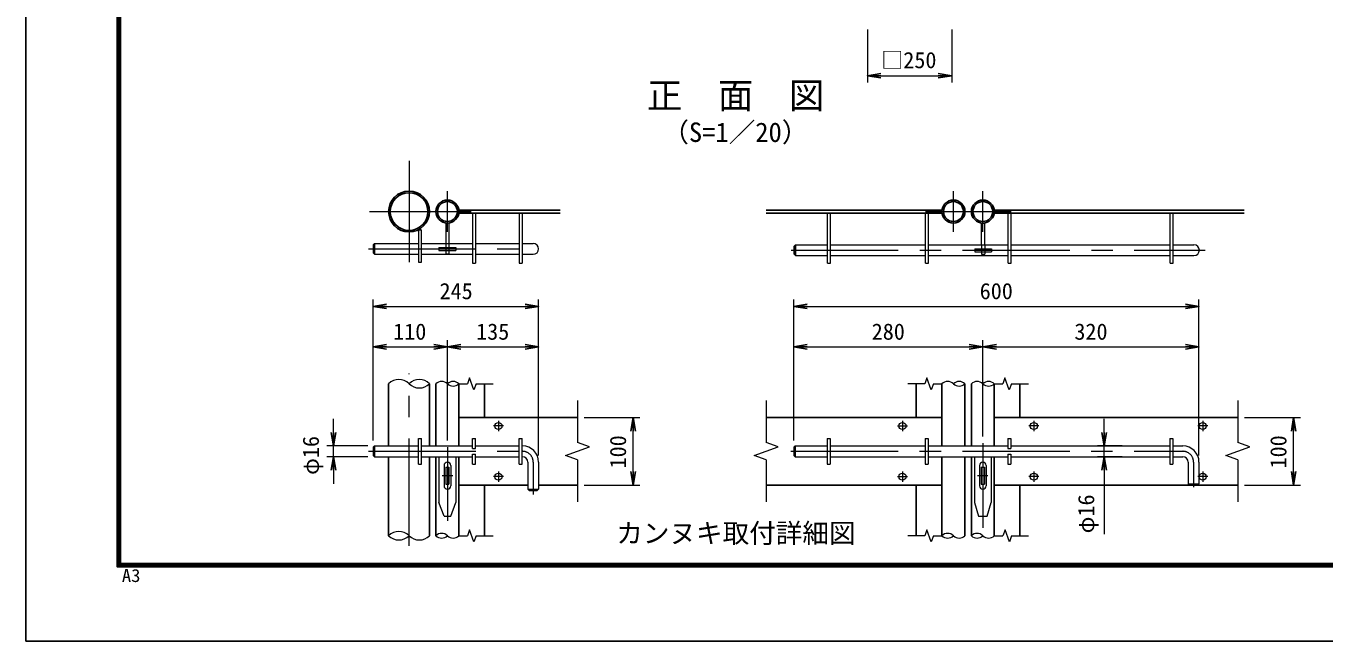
# Model space of a CAD drawing. Units: millimetres, scale not verified, with parts at other scales. Extents: x -4200 to 4200, y -2970 to 2970.
# Drawn here: x -4200 to -357, y -2970 to -1148 of the extents above; entities that cross this region are included whole.
import ezdxf
from ezdxf.enums import TextEntityAlignment as Align

# ---------------------------------------------------------------- set-up
doc = ezdxf.new("R2010")
doc.units = ezdxf.units.MM
doc.header["$LTSCALE"] = 10
doc.linetypes.add('DASHED', pattern=[7.5, 6, -1.5])
doc.linetypes.add('USER1', pattern=[50.8, 31.75, -6.35, 6.35, -6.35])
for name, color, linetype, lineweight in [('0-0_D-STR1', 1, 'Continuous', 25), ('0-3_D-STR3', 3, 'Continuous', 13), ('0-4_D-BMK', 2, 'USER1', 13), ('0-8_D-STR-DIM', 7, 'Continuous', 13), ('0-B_D-TTL-TXT', 7, 'Continuous', 25), ('0-C_D-TTL', 7, 'Continuous', 25)]:
    doc.layers.add(name, color=color, linetype=linetype, lineweight=lineweight)
doc.layers.add('0-9_0', color=7, linetype='Continuous')
doc.styles.add('ＭＳ ゴシック', font='')
doc.styles.get('ＭＳ ゴシック').set_extended_font_data('MS Gothic')

# ---------------------------------------------------------------- blocks, each defined once
blk = doc.blocks.new('_Open')
at = {"layer": '0-9_0'}
blk.add_line((-10, 1.667), (0, 0), dxfattribs=at)
blk.add_lwpolyline([(-10, -1.667), (0, 0), (-10, 0)], dxfattribs=at)

msp = doc.modelspace()

# ---------------------------------------------------------------- linework, layer by layer
at = {"layer": '0-0_D-STR1'}
for p, q in [((-2918.2, -1693.47), (-2617.9, -1693.47)), ((-2918.2, -1702.47), (-2617.9, -1702.47)), ((-1487.53, -1693.47), (-2008.41, -1693.47)), ((-1487.53, -1702.47), (-2008.41, -1702.47)), ((-1333.13, -1693.47), (-593.4, -1693.47)), ((-1333.13, -1702.47), (-593.4, -1702.47)), ((-3125.9, -2391.97), (-3125.9, -2207.97)), ((-3004.9, -2207.97), (-3004.9, -2391.97)), ((-2985.9, -2207.97), (-2985.9, -2391.97)), ((-2917.9, -2207.97), (-2917.9, -2391.97)), ((-2841.9, -2207.97), (-2841.9, -2307.97)), ((-1563.83, -2207.97), (-1563.83, -2307.97)), ((-1487.83, -2207.97), (-1487.83, -2391.97)), ((-1419.83, -2207.97), (-1419.83, -2391.97)), ((-1400.83, -2207.97), (-1400.83, -2391.97)), ((-1332.83, -2207.97), (-1332.83, -2391.97)), ((-1256.83, -2207.97), (-1256.83, -2307.97)), ((-2917.9, -2307.97), (-2566.9, -2307.97)), ((-1487.83, -2307.97), (-2008.41, -2307.97)), ((-1332.83, -2307.97), (-611.83, -2307.97)), ((-3125.9, -2657.97), (-3125.9, -2423.97)), ((-3004.9, -2423.97), (-3004.9, -2657.97)), ((-2985.9, -2423.97), (-2985.9, -2657.97)), ((-2917.9, -2423.97), (-2917.9, -2657.97)), ((-1487.83, -2423.97), (-1487.83, -2657.97)), ((-1419.83, -2423.97), (-1419.83, -2657.97)), ((-1400.83, -2423.97), (-1400.83, -2657.97)), ((-1332.83, -2423.97), (-1332.83, -2657.97)), ((-2917.9, -2507.97), (-2713.9, -2507.97)), ((-2841.9, -2507.97), (-2841.9, -2657.97)), ((-2681.9, -2507.97), (-2566.9, -2507.97)), ((-1487.83, -2507.97), (-2008.41, -2507.97)), ((-1563.83, -2507.97), (-1563.83, -2657.97)), ((-1332.83, -2507.97), (-611.83, -2507.97)), ((-1256.83, -2507.97), (-1256.83, -2657.97))]:
    msp.add_line(p, q, dxfattribs=at)
for centre, radius in [((-3065.4, -1697.97), 60.5), ((-3065.4, -1697.97), 55.9), ((-2951.9, -1697.97), 34), ((-2951.9, -1697.97), 29.4), ((-1453.83, -1697.97), 34), ((-1453.83, -1697.97), 29.4), ((-1366.83, -1697.97), 34), ((-1366.83, -1697.97), 29.4)]:
    msp.add_circle(centre, radius, dxfattribs=at)
at = {"layer": '0-3_D-STR3'}
for p, q in [((-2877.9, -1702.47), (-2877.9, -1850.47)), ((-2868.9, -1702.47), (-2868.9, -1850.47)), ((-2739.9, -1702.47), (-2739.9, -1850.47)), ((-2730.9, -1702.47), (-2730.9, -1850.47)), ((-1826.83, -1850.47), (-1826.83, -1702.47)), ((-1817.83, -1850.47), (-1817.83, -1702.47)), ((-1536.83, -1850.47), (-1536.83, -1702.47)), ((-1527.83, -1850.47), (-1527.83, -1702.47)), ((-1291.83, -1850.47), (-1291.83, -1702.47)), ((-1282.83, -1850.47), (-1282.83, -1702.47)), ((-811.83, -1850.47), (-811.83, -1702.47)), ((-802.83, -1850.47), (-802.83, -1702.47)), ((-3037.9, -1751.85), (-3037.9, -1847.85)), ((-3037.9, -1751.85), (-3028.9, -1751.85)), ((-3028.9, -1847.85), (-3028.9, -1751.85)), ((-2956.4, -1731.97), (-2956.4, -1792.47)), ((-2947.4, -1731.97), (-2956.4, -1731.97)), ((-2947.4, -1731.97), (-2947.4, -1792.47)), ((-1370.33, -1731.97), (-1361.33, -1731.97)), ((-1370.33, -1796.47), (-1370.33, -1731.97)), ((-1361.33, -1796.47), (-1361.33, -1731.97)), ((-3171.9, -1796.47), (-3171.9, -1820.47)), ((-3167.9, -1792.47), (-3037.9, -1792.47)), ((-3028.9, -1792.47), (-2877.9, -1792.47)), ((-2868.9, -1792.47), (-2739.9, -1792.47)), ((-2730.9, -1792.47), (-2697.9, -1792.47)), ((-1925.83, -1800.47), (-1921.83, -1796.47)), ((-1925.83, -1824.47), (-1925.83, -1800.47)), ((-1921.83, -1796.47), (-1826.83, -1796.47)), ((-1921.83, -1796.47), (-1921.83, -1828.47)), ((-1817.83, -1796.47), (-1536.83, -1796.47)), ((-1527.83, -1796.47), (-1291.83, -1796.47)), ((-1282.83, -1796.47), (-811.83, -1796.47)), ((-802.83, -1796.47), (-741.83, -1796.47)), ((-3167.9, -1824.47), (-3171.9, -1820.47)), ((-3167.9, -1824.47), (-3037.9, -1824.47)), ((-3028.9, -1824.47), (-2877.9, -1824.47)), ((-2868.9, -1824.47), (-2739.9, -1824.47)), ((-2730.9, -1824.47), (-2697.9, -1824.47)), ((-1921.83, -1828.47), (-1826.83, -1828.47)), ((-1817.83, -1828.47), (-1536.83, -1828.47)), ((-1527.83, -1828.47), (-1291.83, -1828.47)), ((-1282.83, -1828.47), (-811.83, -1828.47)), ((-802.83, -1828.47), (-741.83, -1828.47)), ((-3037.9, -1847.85), (-3028.9, -1847.85)), ((-2877.9, -1850.47), (-2868.9, -1850.47)), ((-2739.9, -1850.47), (-2730.9, -1850.47)), ((-1826.83, -1850.47), (-1817.83, -1850.47)), ((-1536.83, -1850.47), (-1527.83, -1850.47)), ((-1291.83, -1850.47), (-1282.83, -1850.47)), ((-811.83, -1850.47), (-802.83, -1850.47)), ((-3037.9, -2445.97), (-3037.9, -2369.97)), ((-3037.9, -2369.97), (-3028.9, -2369.97)), ((-3028.9, -2445.97), (-3028.9, -2369.97)), ((-2877.9, -2399.97), (-2877.9, -2369.97)), ((-2877.9, -2369.97), (-2868.9, -2369.97)), ((-2868.9, -2399.97), (-2868.9, -2369.97)), ((-2739.9, -2445.97), (-2739.9, -2369.97)), ((-2739.9, -2369.97), (-2730.9, -2369.97)), ((-2730.9, -2445.97), (-2730.9, -2369.97)), ((-1827.83, -2369.97), (-1818.83, -2369.97)), ((-1827.83, -2369.97), (-1827.83, -2445.97)), ((-1818.83, -2369.97), (-1818.83, -2445.97)), ((-1537.83, -2369.97), (-1537.83, -2445.97)), ((-1537.83, -2369.97), (-1528.83, -2369.97)), ((-1528.83, -2369.97), (-1528.83, -2445.97)), ((-1292.83, -2369.97), (-1292.83, -2399.97)), ((-1292.83, -2369.97), (-1283.83, -2369.97)), ((-1283.83, -2369.97), (-1283.83, -2399.97)), ((-812.83, -2369.97), (-812.83, -2445.97)), ((-812.83, -2369.97), (-803.83, -2369.97)), ((-803.83, -2369.97), (-803.83, -2445.97)), ((-3171.9, -2395.97), (-3171.9, -2419.97)), ((-3167.9, -2423.97), (-3171.9, -2419.97)), ((-3167.9, -2391.97), (-3037.9, -2391.97)), ((-3028.9, -2391.97), (-2877.9, -2391.97)), ((-2877.9, -2399.97), (-2868.9, -2399.97)), ((-2877.9, -2445.97), (-2877.9, -2415.97)), ((-2877.9, -2415.97), (-2868.9, -2415.97)), ((-2868.9, -2391.97), (-2739.9, -2391.97)), ((-2868.9, -2445.97), (-2868.9, -2415.97)), ((-2730.9, -2391.97), (-2729.9, -2391.97)), ((-1926.83, -2395.97), (-1922.83, -2391.97)), ((-1926.83, -2395.97), (-1926.83, -2419.97)), ((-1926.83, -2419.97), (-1922.83, -2423.97)), ((-1922.83, -2391.97), (-1827.83, -2391.97)), ((-1922.83, -2391.97), (-1922.83, -2423.97)), ((-1818.83, -2391.97), (-1537.83, -2391.97)), ((-1528.83, -2391.97), (-1292.83, -2391.97)), ((-1292.83, -2399.97), (-1283.83, -2399.97)), ((-1292.83, -2415.97), (-1292.83, -2445.97)), ((-1283.83, -2391.97), (-812.83, -2391.97)), ((-803.83, -2391.97), (-774.83, -2391.97)), ((-3167.9, -2423.97), (-3037.9, -2423.97)), ((-3037.9, -2445.97), (-3028.9, -2445.97)), ((-3028.9, -2423.97), (-2877.9, -2423.97)), ((-2976.9, -2423.97), (-2976.9, -2559.97)), ((-2961.9, -2449.97), (-2961.9, -2509.97)), ((-2956.4, -2454.97), (-2956.4, -2504.97)), ((-2956.4, -2454.97), (-2947.4, -2454.97)), ((-2947.4, -2454.97), (-2947.4, -2504.97)), ((-2941.9, -2449.97), (-2941.9, -2509.97)), ((-2926.9, -2423.97), (-2926.9, -2559.97)), ((-2877.9, -2445.97), (-2868.9, -2445.97)), ((-2868.9, -2423.97), (-2739.9, -2423.97)), ((-2739.9, -2445.97), (-2730.9, -2445.97)), ((-2730.9, -2423.97), (-2729.9, -2423.97)), ((-2713.9, -2439.97), (-2713.9, -2519.97)), ((-2681.9, -2439.97), (-2681.9, -2519.97)), ((-1922.83, -2423.97), (-1827.83, -2423.97)), ((-1827.83, -2445.97), (-1818.83, -2445.97)), ((-1818.83, -2423.97), (-1537.83, -2423.97)), ((-1537.83, -2445.97), (-1528.83, -2445.97)), ((-1528.83, -2423.97), (-1292.83, -2423.97)), ((-1391.83, -2423.97), (-1391.83, -2559.97)), ((-1376.83, -2449.97), (-1376.83, -2509.97)), ((-1371.33, -2454.97), (-1362.33, -2454.97)), ((-1371.33, -2454.97), (-1371.33, -2504.97)), ((-1362.33, -2454.97), (-1362.33, -2504.97)), ((-1356.83, -2449.97), (-1356.83, -2509.97)), ((-1341.83, -2423.97), (-1341.83, -2559.97)), ((-1292.83, -2445.97), (-1283.83, -2445.97)), ((-1283.83, -2423.97), (-812.83, -2423.97)), ((-812.83, -2445.97), (-803.83, -2445.97)), ((-803.83, -2423.97), (-774.83, -2423.97)), ((-726.83, -2439.97), (-726.83, -2503.97)), ((-2956.4, -2504.97), (-2947.4, -2504.97)), ((-2713.9, -2519.97), (-2709.9, -2523.97)), ((-2713.9, -2519.97), (-2681.9, -2519.97)), ((-2709.9, -2523.97), (-2685.9, -2523.97)), ((-2685.9, -2523.97), (-2681.9, -2519.97)), ((-1371.33, -2504.97), (-1362.33, -2504.97)), ((-758.83, -2503.97), (-726.83, -2503.97)), ((-754.83, -2507.97), (-730.83, -2507.97)), ((-730.83, -2507.97), (-726.83, -2503.97)), ((-2961.9, -2599.97), (-2976.9, -2559.97)), ((-2941.9, -2599.97), (-2926.9, -2559.97)), ((-1391.83, -2559.97), (-1379.83, -2599.97)), ((-1353.83, -2599.97), (-1341.83, -2559.97)), ((-2961.9, -2599.97), (-2941.9, -2599.97)), ((-1379.83, -2599.97), (-1353.83, -2599.97))]:
    msp.add_line(p, q, dxfattribs=at)
at = {"layer": '0-3_D-STR3', "color": 4, "linetype": 'DASHED', "lineweight": 9}
for p, q in [((-2976.9, -1803.97), (-2926.9, -1803.97)), ((-2976.9, -1803.97), (-2976.9, -1812.97)), ((-2956.4, -1792.47), (-2956.4, -1823.97)), ((-2947.4, -1792.47), (-2947.4, -1823.97)), ((-2926.9, -1803.97), (-2926.9, -1812.97)), ((-1370.33, -1796.47), (-1370.33, -1823.97)), ((-1361.33, -1796.47), (-1361.33, -1823.97)), ((-2976.9, -1812.97), (-2926.9, -1812.97)), ((-2947.4, -1823.97), (-2956.4, -1823.97)), ((-1390.83, -1807.97), (-1340.83, -1807.97)), ((-1390.83, -1807.97), (-1390.83, -1816.97)), ((-1390.83, -1816.97), (-1340.83, -1816.97)), ((-1370.33, -1823.97), (-1361.33, -1823.97)), ((-1340.83, -1807.97), (-1340.83, -1816.97))]:
    msp.add_line(p, q, dxfattribs=at)
at = {"layer": '0-3_D-STR3'}
for points in [[(-3171.9, -1796.47), (-3167.9, -1792.47), (-3167.9, -1824.47)], [(-1925.83, -1800.47), (-1925.83, -1824.47), (-1921.83, -1828.47)], [(-3171.9, -2395.97), (-3167.9, -2391.97), (-3167.9, -2423.97)], [(-1292.83, -2415.97), (-1283.83, -2415.97), (-1283.83, -2445.97)], [(-758.83, -2439.97), (-758.83, -2503.97), (-754.83, -2507.97)]]:
    msp.add_lwpolyline(points, dxfattribs=at)
for centre in [(-2800.9, -2332.97), (-1604.83, -2332.97), (-1215.83, -2332.97), (-715.83, -2332.97), (-2800.9, -2482.97), (-1604.83, -2482.97), (-1215.83, -2482.97), (-715.83, -2482.97)]:
    msp.add_circle(centre, 10.5, dxfattribs=at)
for centre, radius, start, end in [((-2697.9, -1808.47), 16, 270, 90), ((-741.83, -1812.47), 16, 270, 90), ((-2729.9, -2439.97), 48, 0, 90), ((-774.83, -2439.97), 48, 0, 90), ((-2951.9, -2449.97), 10, 0, 180), ((-2729.9, -2439.97), 16, 0, 90), ((-1366.83, -2449.97), 10, 0, 180), ((-774.83, -2439.97), 16, 0, 90), ((-2951.9, -2509.97), 10, 180, 0), ((-1366.83, -2509.97), 10, 180, 0)]:
    msp.add_arc(centre, radius, start, end, dxfattribs=at)
at = {"layer": '0-4_D-BMK'}
for p, q in [((-3065.4, -1547.97), (-3065.4, -1847.97)), ((-2951.9, -1757.97), (-2951.9, -1637.97)), ((-1453.83, -1757.97), (-1453.83, -1637.97)), ((-1366.83, -1757.97), (-1366.83, -1637.97)), ((-3182.44, -1697.97), (-2881.44, -1697.97)), ((-1536.83, -1697.97), (-1282.83, -1697.97)), ((-3185.64, -1808.47), (-2729.9, -1808.47)), ((-1934.51, -1812.47), (-708.62, -1812.47)), ((-3065.4, -2687.97), (-3065.4, -2177.97)), ((-2786.02, -2332.97), (-2815.78, -2332.97)), ((-2800.9, -2318.09), (-2800.9, -2347.85)), ((-1619.71, -2332.97), (-1589.95, -2332.97)), ((-1604.83, -2318.09), (-1604.83, -2347.85)), ((-1200.95, -2332.97), (-1230.71, -2332.97)), ((-1215.83, -2318.09), (-1215.83, -2347.85)), ((-700.95, -2332.97), (-730.71, -2332.97)), ((-715.83, -2318.09), (-715.83, -2347.85)), ((-3185.64, -2407.97), (-2729.9, -2407.97)), ((-2951.9, -2395.97), (-2951.9, -2613.97)), ((-1935.04, -2407.97), (-774.83, -2407.97)), ((-1366.83, -2383.92), (-1366.83, -2634.99)), ((-2697.9, -2439.97), (-2697.9, -2535.61)), ((-742.83, -2439.97), (-742.83, -2514.5)), ((-2967.45, -2479.97), (-2936.36, -2479.97)), ((-2786.02, -2482.97), (-2815.78, -2482.97)), ((-2800.9, -2468.09), (-2800.9, -2497.85)), ((-1619.71, -2482.97), (-1589.95, -2482.97)), ((-1604.83, -2468.09), (-1604.83, -2497.85)), ((-1383.02, -2479.97), (-1351.93, -2479.97)), ((-1200.95, -2482.97), (-1230.71, -2482.97)), ((-1215.83, -2468.09), (-1215.83, -2497.85)), ((-700.95, -2482.97), (-730.71, -2482.97)), ((-715.83, -2468.09), (-715.83, -2497.85))]:
    msp.add_line(p, q, dxfattribs=at)
for centre in [(-2729.9, -2439.97), (-774.83, -2439.97)]:
    msp.add_arc(centre, 32, 0, 90, dxfattribs=at)
at = {"layer": '0-8_D-STR-DIM'}
for p, q in [((-1708.73, -1158.41), (-1708.73, -1315.72)), ((-1458.73, -1158.41), (-1458.73, -1315.72)), ((-1668.73, -1295.72), (-1498.73, -1295.72)), ((-3171.9, -2375.97), (-3171.9, -1958.7)), ((-2681.9, -2419.97), (-2681.9, -1958.7)), ((-1926.83, -2375.97), (-1926.83, -1958.7)), ((-726.83, -2419.97), (-726.83, -1958.7)), ((-3131.9, -1978.7), (-2721.9, -1978.7)), ((-1886.83, -1978.7), (-766.83, -1978.7)), ((-3171.9, -2375.97), (-3171.9, -2078.7)), ((-3131.9, -2098.7), (-2991.9, -2098.7)), ((-2951.9, -2375.97), (-2951.9, -2078.7)), ((-2951.9, -2375.97), (-2951.9, -2078.7)), ((-2911.9, -2098.7), (-2721.9, -2098.7)), ((-2681.9, -2419.97), (-2681.9, -2078.7)), ((-1926.83, -2375.97), (-1926.83, -2078.7)), ((-1886.83, -2098.7), (-1406.83, -2098.7)), ((-1366.83, -2363.92), (-1366.83, -2078.7)), ((-1366.83, -2363.92), (-1366.83, -2078.7)), ((-1326.83, -2098.7), (-766.83, -2098.7)), ((-726.83, -2419.97), (-726.83, -2078.7)), ((-2886.31, -2190.35), (-2892.73, -2207.97)), ((-2873.49, -2225.59), (-2886.31, -2190.35)), ((-1532.24, -2190.35), (-1538.66, -2207.97)), ((-1519.42, -2225.59), (-1532.24, -2190.35)), ((-1301.24, -2190.35), (-1307.66, -2207.97)), ((-1288.42, -2225.59), (-1301.24, -2190.35)), ((-2917.9, -2207.97), (-2892.73, -2207.97)), ((-2867.08, -2207.97), (-2873.49, -2225.59)), ((-2867.08, -2207.97), (-2816.9, -2207.97)), ((-1538.66, -2207.97), (-1588.83, -2207.97)), ((-1513.01, -2207.97), (-1519.42, -2225.59)), ((-1513.01, -2207.97), (-1487.83, -2207.97)), ((-1332.83, -2207.97), (-1307.66, -2207.97)), ((-1282.01, -2207.97), (-1288.42, -2225.59)), ((-1282.01, -2207.97), (-1231.83, -2207.97)), ((-2566.9, -2257.97), (-2566.9, -2382.31)), ((-2008.41, -2257.97), (-2008.41, -2382.31)), ((-611.83, -2257.97), (-611.83, -2382.31)), ((-3289, -2351.97), (-3289, -2311.97)), ((-2546.9, -2307.97), (-2381.81, -2307.97)), ((-1007.71, -2351.97), (-1007.71, -2311.97)), ((-591.83, -2307.97), (-426.74, -2307.97)), ((-2531.66, -2395.14), (-2566.9, -2382.31)), ((-2401.81, -2467.97), (-2401.81, -2347.97)), ((-1973.17, -2395.14), (-2008.41, -2382.31)), ((-576.59, -2395.14), (-611.83, -2382.31)), ((-446.74, -2467.97), (-446.74, -2347.97)), ((-3187.9, -2391.97), (-3309, -2391.97)), ((-3289, -2423.97), (-3289, -2391.97)), ((-2602.14, -2420.79), (-2531.66, -2395.14)), ((-2566.9, -2433.62), (-2602.14, -2420.79)), ((-2043.65, -2420.79), (-1973.17, -2395.14)), ((-2008.41, -2433.62), (-2043.65, -2420.79)), ((-954.76, -2391.97), (-1027.71, -2391.97)), ((-1007.71, -2423.97), (-1007.71, -2391.97)), ((-647.07, -2420.79), (-576.59, -2395.14)), ((-611.83, -2433.62), (-647.07, -2420.79)), ((-3187.9, -2423.97), (-3309, -2423.97)), ((-2566.9, -2433.62), (-2566.9, -2557.97)), ((-2008.41, -2433.62), (-2008.41, -2557.97)), ((-954.76, -2423.97), (-1027.71, -2423.97)), ((-1007.71, -2423.97), (-1007.71, -2653.72)), ((-611.83, -2433.62), (-611.83, -2557.97)), ((-3289, -2463.97), (-3289, -2503.97)), ((-1007.71, -2463.97), (-1007.71, -2503.97)), ((-2546.9, -2507.97), (-2381.81, -2507.97)), ((-591.83, -2507.97), (-426.74, -2507.97)), ((-2886.23, -2640.35), (-2892.64, -2657.97)), ((-2873.4, -2675.59), (-2886.23, -2640.35)), ((-1532.16, -2640.35), (-1538.57, -2657.97)), ((-1519.33, -2675.59), (-1532.16, -2640.35)), ((-1301.16, -2640.35), (-1307.57, -2657.97)), ((-1288.33, -2675.59), (-1301.16, -2640.35)), ((-2917.81, -2657.97), (-2892.64, -2657.97)), ((-2866.99, -2657.97), (-2873.4, -2675.59)), ((-2866.99, -2657.97), (-2816.81, -2657.97)), ((-1538.74, -2657.97), (-1588.92, -2657.97)), ((-1512.92, -2657.97), (-1519.33, -2675.59)), ((-1512.92, -2657.97), (-1487.83, -2657.97)), ((-1332.74, -2657.97), (-1307.57, -2657.97)), ((-1281.92, -2657.97), (-1288.33, -2675.59)), ((-1281.92, -2657.97), (-1231.74, -2657.97))]:
    msp.add_line(p, q, dxfattribs=at)
for centre, radius, start, end in [((-3095.65, -2238.41), 42.92, 45.18146, 134.81854), ((-3035.15, -2238.41), 42.92, 45.18146, 134.81854), ((-3035.15, -2177.52), 42.92, 225.18146, 314.81854), ((-2968.9, -2225.08), 24.12, 45.18146, 134.81854), ((-2934.9, -2225.08), 24.12, 45.18146, 134.81854), ((-2934.9, -2190.86), 24.12, 225.18146, 314.81854), ((-1470.83, -2225.08), 24.12, 45.18146, 134.81854), ((-1436.83, -2225.08), 24.12, 45.18146, 134.81854), ((-1436.83, -2190.86), 24.12, 225.18146, 314.81854), ((-1383.83, -2225.08), 24.12, 45.18146, 134.81854), ((-1349.83, -2225.08), 24.12, 45.18146, 134.81854), ((-1349.83, -2190.86), 24.12, 225.18146, 314.81854), ((-3095.65, -2688.41), 42.92, 45.18146, 134.81854), ((-2968.9, -2675.08), 24.12, 45.18146, 134.81854), ((-1470.83, -2675.08), 24.12, 45.18146, 134.81854), ((-1383.83, -2675.08), 24.12, 45.18146, 134.81854), ((-3095.65, -2627.52), 42.92, 225.18146, 314.81854), ((-3035.15, -2627.52), 42.92, 225.18146, 314.81854), ((-2968.9, -2640.86), 24.12, 225.18146, 314.81854), ((-2934.9, -2640.86), 24.12, 225.18146, 314.81854), ((-1470.83, -2640.86), 24.12, 225.18146, 314.81854), ((-1436.83, -2640.86), 24.12, 225.18146, 314.81854), ((-1383.83, -2640.86), 24.12, 225.18146, 314.81854), ((-1349.83, -2640.86), 24.12, 225.18146, 314.81854)]:
    msp.add_arc(centre, radius, start, end, dxfattribs=at)
at = {"layer": '0-C_D-TTL', "color": 2}
msp.add_lwpolyline([(-4199.68, 2970.23), (4200.32, 2970.23), (4200.32, -2969.77), (-4199.68, -2969.77)], close=True, dxfattribs=at)
at = {"layer": '0-C_D-TTL'}
for points in [[(-3929.68, 2750.23), (3930.32, 2750.23), (3930.32, -2749.77), (-3929.68, -2749.77)], [(-3927.18, 2747.73), (3927.82, 2747.73), (3927.82, -2747.27), (-3927.18, -2747.27)], [(-3924.68, 2745.23), (3925.32, 2745.23), (3925.32, -2744.77), (-3924.68, -2744.77)], [(-3922.18, 2742.73), (3922.82, 2742.73), (3922.82, -2742.27), (-3922.18, -2742.27)], [(-3919.68, 2740.23), (3920.32, 2740.23), (3920.32, -2739.77), (-3919.68, -2739.77)]]:
    msp.add_lwpolyline(points, close=True, dxfattribs=at)

# ---------------------------------------------------------------- block references
at = {"layer": '0-8_D-STR-DIM', "xscale": 4, "yscale": 4}
for p, rotation in [((-1708.73, -1295.72), 180), ((-3171.9, -1978.7), 180), ((-1926.83, -1978.7), 180), ((-3171.9, -2098.7), 180), ((-2951.9, -2098.7), 180), ((-1926.83, -2098.7), 180), ((-1366.83, -2098.7), 180), ((-2401.81, -2307.97), 90), ((-446.74, -2307.97), 90), ((-3289, -2391.97), 270), ((-1007.71, -2391.97), 270), ((-3289, -2423.97), 90), ((-1007.71, -2423.97), 90), ((-2401.81, -2507.97), 270), ((-446.74, -2507.97), 270)]:
    msp.add_blockref('_Open', p, dxfattribs=dict(at, rotation=rotation))
for p in [(-1458.73, -1295.72), (-2681.9, -1978.7), (-726.83, -1978.7), (-2951.9, -2098.7), (-2681.9, -2098.7), (-1366.83, -2098.7), (-726.83, -2098.7)]:
    msp.add_blockref('_Open', p, dxfattribs=at)

# ---------------------------------------------------------------- texts
at = {"layer": '0-8_D-STR-DIM', "style": 'ＭＳ ゴシック'}
for s, p in [('□250', (-1667.88, -1287.97)), ('245', (-2975.25, -1971.95)), ('600', (-1376.08, -1971.95)), ('110', (-3112.55, -2091.95)), ('135', (-2866.9, -2091.95)), ('280', (-1695.83, -2091.95)), ('320', (-1095.71, -2091.95))]:
    msp.add_text(s, height=48.09, dxfattribs=at).set_placement(p, align=Align.BOTTOM_LEFT)
for s, p in [('φ16', (-3317.95, -2477.77)), ('100', (-2408.56, -2458.62)), ('100', (-453.49, -2458.62)), ('φ16', (-1022.56, -2650.92))]:
    msp.add_text(s, height=48.09, rotation=90, dxfattribs=at).set_placement(p, align=Align.BOTTOM_LEFT)
at = {"layer": '0-B_D-TTL-TXT', "style": 'ＭＳ ゴシック'}
for s, height, p in [('正\u3000面\u3000図', 76.98, (-2361.13, -1416.08)), ('（S=1／20）', 57.7, (-2315.64, -1509.28)), ('カンヌキ取付詳細図', 57.7, (-2452.09, -2696.54))]:
    msp.add_text(s, height=height, dxfattribs=at).set_placement(p, align=Align.BOTTOM_LEFT)
at = {"layer": '0-C_D-TTL', "style": 'ＭＳ ゴシック', "width": 1.05}
msp.add_text('A3', height=38.49, dxfattribs=at).set_placement((-3915.77, -2806.58), align=Align.BOTTOM_LEFT)

doc.saveas('drawing.dxf')
